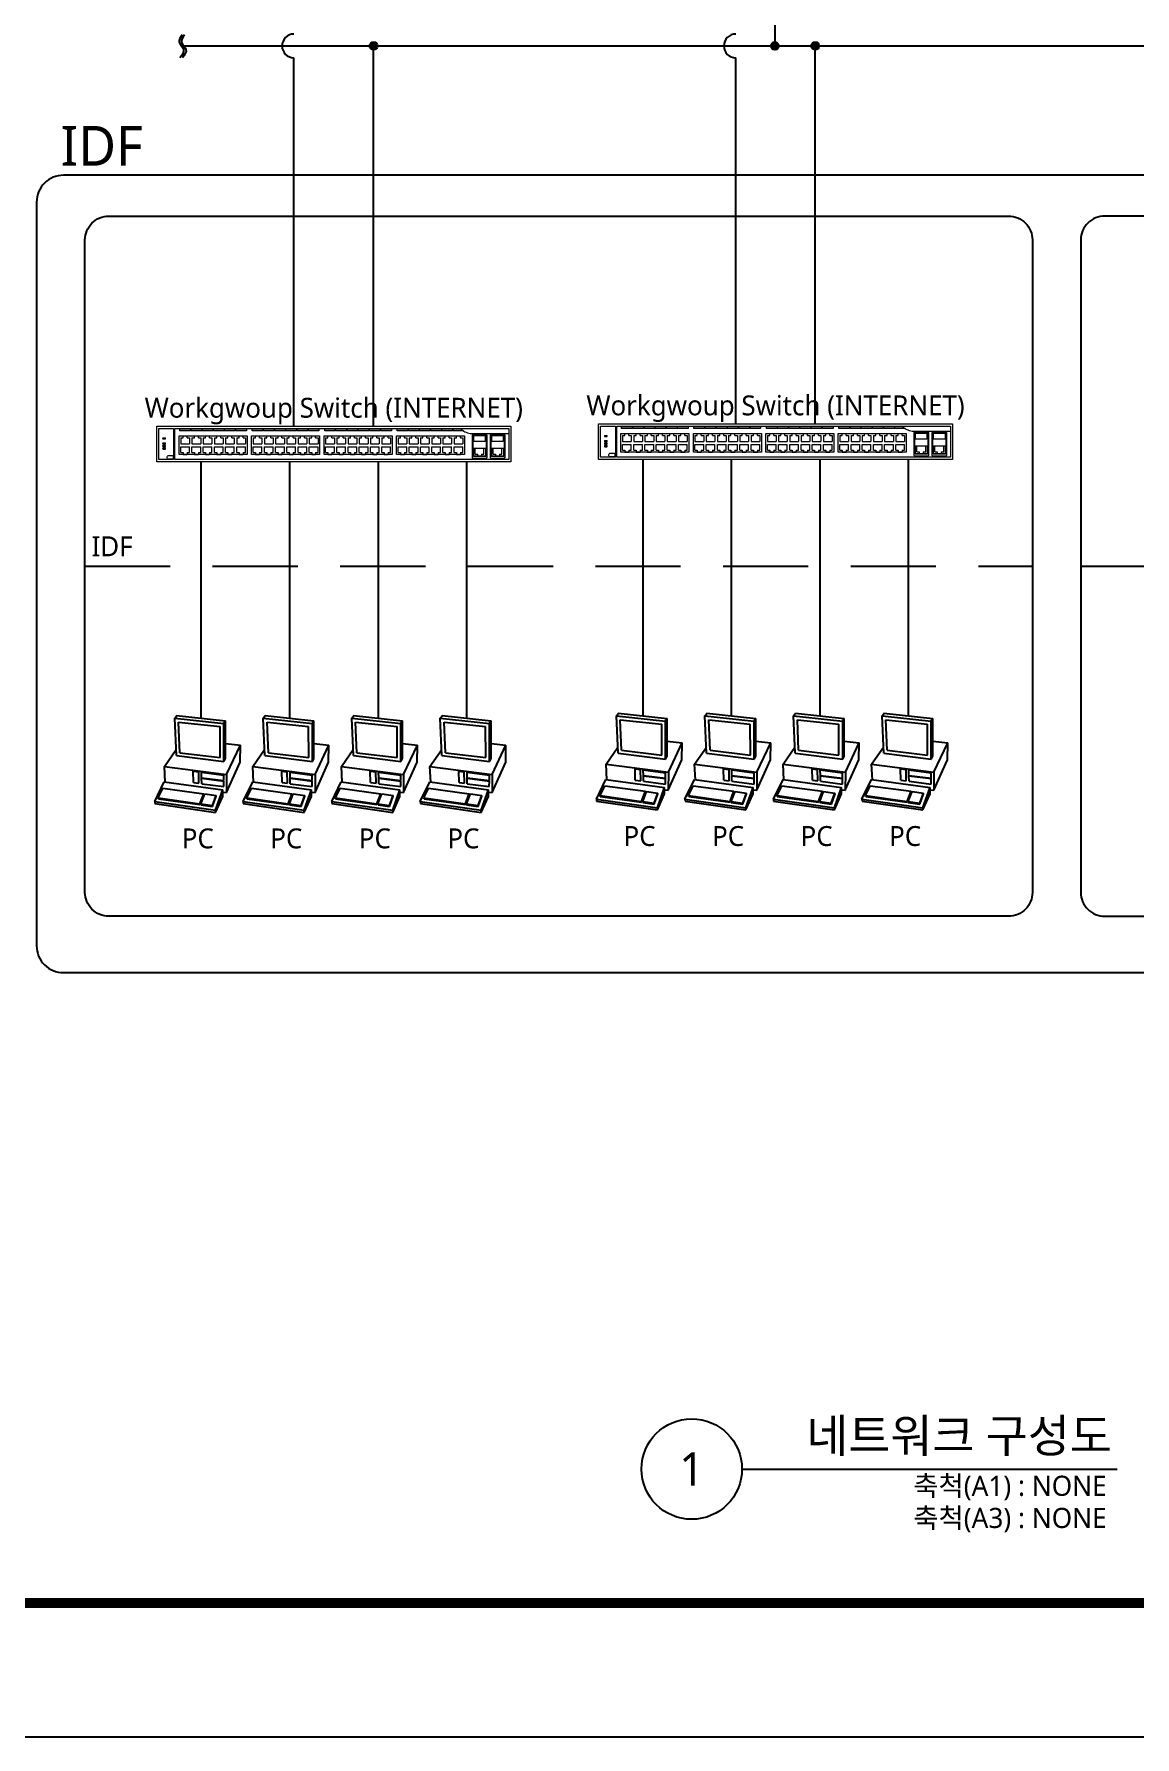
# Model space of a CAD drawing. Header units: millimetres. Extents: x 210250 to 420500, y 0 to 148500.
# Drawn here: x 273667 to 314741, y 0 to 63566 of the extents above; entities that cross this region are included whole.
import ezdxf
from ezdxf.enums import TextEntityAlignment as Align

# ---------------------------------------------------------------- set-up
doc = ezdxf.new("R2010")
doc.units = ezdxf.units.MM
doc.header["$LTSCALE"] = 250
doc.header["$MEASUREMENT"] = 0
doc.linetypes.add('DASHED', pattern=[19.05, 12.7, -6.35])
doc.layers.get('0').update_dxf_attribs({"lineweight": 25})
for name, color, linetype in [('001dmp-FORM', 7, 'Continuous'), ('003dmp-TIT', 2, 'Continuous'), ('N-Equipment', 7, 'Continuous')]:
    doc.layers.add(name, color=color, linetype=linetype)
doc.styles.add('ATTR', font='Dotum.ttf')
doc.styles.add('sukwoo', font='malgun.ttf')

# ---------------------------------------------------------------- blocks, each defined once
blk = doc.blocks.new('FORM_ELEC_SUKWOO$0$')
at = {"layer": '001dmp-FORM', "color": 30}
blk.add_lwpolyline([(161727, 114228), (0, 114228), (0, 0), (161727, 0)], close=True, dxfattribs=at)
at = {"layer": '001dmp-FORM', "const_width": 288}
blk.add_lwpolyline([(5769, 3846), (5769, 110382), (157881, 110382), (157881, 3846)], close=True, dxfattribs=at)
blk = doc.blocks.new('FORM_ELEC_SUKWOO')
at = {"layer": '001dmp-FORM'}
blk.add_blockref('FORM_ELEC_SUKWOO$0$', (12, -1), dxfattribs=at)
blk = doc.blocks.new('CAT2960-48')
at = {"lineweight": 9}
for p, q in [((-214.4, -14.7), (-212.1, -14.7)), ((-214.4, -16.1), (-212.1, -16.1)), ((-214.4, -21.1), (-212.1, -21.1)), ((-192.3, -14.8), (-192.3, -22.3)), ((-192.3, -14.8), (-189.3, -14.8)), ((-189.3, -12.3), (-184.3, -12.3)), ((-189.3, -14.8), (-189.3, -12.3)), ((-184.3, -14.8), (-184.3, -12.3)), ((-184.3, -14.8), (-181.3, -14.8)), ((-181.3, -14.8), (-181.3, -22.3)), ((-178.2, -14.8), (-178.2, -22.3)), ((-178.2, -14.8), (-175.2, -14.8)), ((-175.2, -12.3), (-170.2, -12.3)), ((-175.2, -14.8), (-175.2, -12.3)), ((-170.2, -14.8), (-170.2, -12.3)), ((-170.2, -14.8), (-167.2, -14.8)), ((-167.2, -14.8), (-167.2, -22.3)), ((-164.1, -14.8), (-164.1, -22.3)), ((-164.1, -14.8), (-161.1, -14.8)), ((-161.1, -12.3), (-156.1, -12.3)), ((-161.1, -14.8), (-161.1, -12.3)), ((-156.1, -14.8), (-156.1, -12.3)), ((-156.1, -14.8), (-153.1, -14.8)), ((-153.1, -14.8), (-153.1, -22.3)), ((-150, -14.8), (-150, -22.3)), ((-150, -14.8), (-147, -14.8)), ((-147, -12.3), (-142, -12.3)), ((-147, -14.8), (-147, -12.3)), ((-142, -14.8), (-142, -12.3)), ((-142, -14.8), (-139, -14.8)), ((-139, -14.8), (-139, -22.3)), ((-136, -14.8), (-136, -22.3)), ((-136, -14.8), (-133, -14.8)), ((-133, -12.3), (-128, -12.3)), ((-133, -14.8), (-133, -12.3)), ((-128, -14.8), (-128, -12.3)), ((-128, -14.8), (-125, -14.8)), ((-125, -14.8), (-125, -22.3)), ((-121.9, -14.8), (-121.9, -22.3)), ((-121.9, -14.8), (-118.9, -14.8)), ((-118.9, -12.3), (-113.9, -12.3)), ((-118.9, -14.8), (-118.9, -12.3)), ((-113.9, -14.8), (-113.9, -12.3)), ((-113.9, -14.8), (-110.9, -14.8)), ((-110.9, -14.8), (-110.9, -22.3)), ((-101.3, -14.8), (-101.3, -22.3)), ((-101.3, -14.8), (-98.3, -14.8)), ((-98.3, -12.3), (-93.3, -12.3)), ((-98.3, -14.8), (-98.3, -12.3)), ((-93.3, -14.8), (-93.3, -12.3)), ((-93.3, -14.8), (-90.3, -14.8)), ((-90.3, -14.8), (-90.3, -22.3)), ((-87.2, -14.8), (-87.2, -22.3)), ((-87.2, -14.8), (-84.2, -14.8)), ((-84.2, -12.3), (-79.2, -12.3)), ((-84.2, -14.8), (-84.2, -12.3)), ((-79.2, -14.8), (-79.2, -12.3)), ((-79.2, -14.8), (-76.2, -14.8)), ((-76.2, -14.8), (-76.2, -22.3)), ((-73.1, -14.8), (-73.1, -22.3)), ((-73.1, -14.8), (-70.1, -14.8)), ((-70.1, -12.3), (-65.1, -12.3)), ((-70.1, -14.8), (-70.1, -12.3)), ((-65.1, -14.8), (-65.1, -12.3)), ((-65.1, -14.8), (-62.1, -14.8)), ((-62.1, -14.8), (-62.1, -22.3)), ((-59, -14.8), (-59, -22.3)), ((-59, -14.8), (-56, -14.8)), ((-56, -12.3), (-51, -12.3)), ((-56, -14.8), (-56, -12.3)), ((-51, -14.8), (-51, -12.3)), ((-51, -14.8), (-48, -14.8)), ((-48, -14.8), (-48, -22.3)), ((-44.9, -14.8), (-44.9, -22.3)), ((-44.9, -14.8), (-41.9, -14.8)), ((-41.9, -12.3), (-36.9, -12.3)), ((-41.9, -14.8), (-41.9, -12.3)), ((-36.9, -14.8), (-36.9, -12.3)), ((-36.9, -14.8), (-33.9, -14.8)), ((-33.9, -14.8), (-33.9, -22.3)), ((-30.8, -14.8), (-30.8, -22.3)), ((-30.8, -14.8), (-27.8, -14.8)), ((-27.8, -12.3), (-22.8, -12.3)), ((-27.8, -14.8), (-27.8, -12.3)), ((-22.8, -14.8), (-22.8, -12.3)), ((-22.8, -14.8), (-19.8, -14.8)), ((-19.8, -14.8), (-19.8, -22.3)), ((-10.3, -14.8), (-10.3, -22.3)), ((-10.3, -14.8), (-7.3, -14.8)), ((-7.3, -12.3), (-2.3, -12.3)), ((-7.3, -14.8), (-7.3, -12.3)), ((-2.3, -14.8), (-2.3, -12.3)), ((-2.3, -14.8), (0.7, -14.8)), ((0.7, -14.8), (0.7, -22.3)), ((3.8, -14.8), (3.8, -22.3)), ((3.8, -14.8), (6.8, -14.8)), ((6.8, -12.3), (11.8, -12.3)), ((6.8, -14.8), (6.8, -12.3)), ((11.8, -14.8), (11.8, -12.3)), ((11.8, -14.8), (14.8, -14.8)), ((14.8, -14.8), (14.8, -22.3)), ((17.9, -14.8), (17.9, -22.3)), ((17.9, -14.8), (20.9, -14.8)), ((20.9, -12.3), (25.9, -12.3)), ((20.9, -14.8), (20.9, -12.3)), ((25.9, -14.8), (25.9, -12.3)), ((25.9, -14.8), (28.9, -14.8)), ((28.9, -14.8), (28.9, -22.3)), ((32, -14.8), (32, -22.3)), ((32, -14.8), (35, -14.8)), ((35, -12.3), (40, -12.3)), ((35, -14.8), (35, -12.3)), ((40, -14.8), (40, -12.3)), ((40, -14.8), (43, -14.8)), ((43, -14.8), (43, -22.3)), ((46.1, -14.8), (46.1, -22.3)), ((46.1, -14.8), (49.1, -14.8)), ((49.1, -12.3), (54.1, -12.3)), ((49.1, -14.8), (49.1, -12.3)), ((54.1, -14.8), (54.1, -12.3)), ((54.1, -14.8), (57.1, -14.8)), ((57.1, -14.8), (57.1, -22.3)), ((60.2, -14.8), (60.2, -22.3)), ((60.2, -14.8), (63.2, -14.8)), ((63.2, -12.3), (68.2, -12.3)), ((63.2, -14.8), (63.2, -12.3)), ((68.2, -14.8), (68.2, -12.3)), ((68.2, -14.8), (71.2, -14.8)), ((71.2, -14.8), (71.2, -22.3)), ((80.8, -14.8), (80.8, -22.3)), ((80.8, -14.8), (83.8, -14.8)), ((83.8, -12.3), (88.8, -12.3)), ((83.8, -14.8), (83.8, -12.3)), ((88.8, -14.8), (88.8, -12.3)), ((88.8, -14.8), (91.8, -14.8)), ((91.8, -14.8), (91.8, -22.3)), ((94.9, -14.8), (94.9, -22.3)), ((94.9, -14.8), (97.9, -14.8)), ((97.9, -12.3), (102.9, -12.3)), ((97.9, -14.8), (97.9, -12.3)), ((102.9, -14.8), (102.9, -12.3)), ((102.9, -14.8), (105.9, -14.8)), ((105.9, -14.8), (105.9, -22.3)), ((108.9, -14.8), (108.9, -22.3)), ((108.9, -14.8), (111.9, -14.8)), ((111.9, -12.3), (116.9, -12.3)), ((111.9, -14.8), (111.9, -12.3)), ((116.9, -14.8), (116.9, -12.3)), ((116.9, -14.8), (119.9, -14.8)), ((119.9, -14.8), (119.9, -22.3)), ((123, -14.8), (123, -22.3)), ((123, -14.8), (126, -14.8)), ((126, -12.3), (131, -12.3)), ((126, -14.8), (126, -12.3)), ((131, -14.8), (131, -12.3)), ((131, -14.8), (134, -14.8)), ((134, -14.8), (134, -22.3)), ((137.1, -14.8), (137.1, -22.3)), ((137.1, -14.8), (140.1, -14.8)), ((140.1, -12.3), (145.1, -12.3)), ((140.1, -14.8), (140.1, -12.3)), ((145.1, -14.8), (145.1, -12.3)), ((145.1, -14.8), (148.1, -14.8)), ((148.1, -14.8), (148.1, -22.3)), ((151.2, -14.8), (151.2, -22.3)), ((151.2, -14.8), (154.2, -14.8)), ((154.2, -12.3), (159.2, -12.3)), ((154.2, -14.8), (154.2, -12.3)), ((159.2, -14.8), (159.2, -12.3)), ((159.2, -14.8), (162.2, -14.8)), ((162.2, -14.8), (162.2, -22.3)), ((171.6, -9.3), (219.9, -9.3)), ((-214.4, -22.5), (-212.1, -22.5)), ((-214.4, -24.2), (-212.1, -24.2)), ((-214.4, -25.6), (-212.1, -25.6)), ((-214.4, -27.4), (-212.1, -27.4)), ((-214.4, -28.8), (-212.1, -28.8)), ((-192.3, -22.3), (-181.3, -22.3)), ((-192.3, -22.3), (-181.3, -22.3)), ((-192.3, -25.8), (-181.3, -25.8)), ((-192.3, -33.3), (-192.3, -25.8)), ((-192.3, -25.8), (-181.3, -25.8)), ((-192.3, -33.3), (-189.3, -33.3)), ((-189.3, -33.3), (-189.3, -35.8)), ((-189.3, -35.8), (-184.3, -35.8)), ((-184.3, -33.3), (-181.3, -33.3)), ((-184.3, -33.3), (-184.3, -35.8)), ((-181.3, -33.3), (-181.3, -25.8)), ((-178.2, -22.3), (-167.2, -22.3)), ((-178.2, -22.3), (-167.2, -22.3)), ((-178.2, -25.8), (-167.2, -25.8)), ((-178.2, -33.3), (-178.2, -25.8)), ((-178.2, -25.8), (-167.2, -25.8)), ((-178.2, -33.3), (-175.2, -33.3)), ((-175.2, -33.3), (-175.2, -35.8)), ((-175.2, -35.8), (-170.2, -35.8)), ((-170.2, -33.3), (-167.2, -33.3)), ((-170.2, -33.3), (-170.2, -35.8)), ((-167.2, -33.3), (-167.2, -25.8)), ((-164.1, -22.3), (-153.1, -22.3)), ((-164.1, -22.3), (-153.1, -22.3)), ((-164.1, -25.8), (-153.1, -25.8)), ((-164.1, -33.3), (-164.1, -25.8)), ((-164.1, -25.8), (-153.1, -25.8)), ((-164.1, -33.3), (-161.1, -33.3)), ((-161.1, -33.3), (-161.1, -35.8)), ((-161.1, -35.8), (-156.1, -35.8)), ((-156.1, -33.3), (-153.1, -33.3)), ((-156.1, -33.3), (-156.1, -35.8)), ((-153.1, -33.3), (-153.1, -25.8)), ((-150, -22.3), (-139, -22.3)), ((-150, -22.3), (-139, -22.3)), ((-150, -25.8), (-139, -25.8)), ((-150, -33.3), (-150, -25.8)), ((-150, -25.8), (-139, -25.8)), ((-150, -33.3), (-147, -33.3)), ((-147, -33.3), (-147, -35.8)), ((-147, -35.8), (-142, -35.8)), ((-142, -33.3), (-139, -33.3)), ((-142, -33.3), (-142, -35.8)), ((-139, -33.3), (-139, -25.8)), ((-136, -22.3), (-125, -22.3)), ((-136, -22.3), (-125, -22.3)), ((-136, -25.8), (-125, -25.8)), ((-136, -33.3), (-136, -25.8)), ((-136, -25.8), (-125, -25.8)), ((-136, -33.3), (-133, -33.3)), ((-133, -33.3), (-133, -35.8)), ((-133, -35.8), (-128, -35.8)), ((-128, -33.3), (-125, -33.3)), ((-128, -33.3), (-128, -35.8)), ((-125, -33.3), (-125, -25.8)), ((-121.9, -22.3), (-110.9, -22.3)), ((-121.9, -22.3), (-110.9, -22.3)), ((-121.9, -25.8), (-110.9, -25.8)), ((-121.9, -33.3), (-121.9, -25.8)), ((-121.9, -25.8), (-110.9, -25.8)), ((-121.9, -33.3), (-118.9, -33.3)), ((-118.9, -33.3), (-118.9, -35.8)), ((-118.9, -35.8), (-113.9, -35.8)), ((-113.9, -33.3), (-110.9, -33.3)), ((-113.9, -33.3), (-113.9, -35.8)), ((-110.9, -33.3), (-110.9, -25.8)), ((-101.3, -22.3), (-90.3, -22.3)), ((-101.3, -22.3), (-90.3, -22.3)), ((-101.3, -25.8), (-90.3, -25.8)), ((-101.3, -33.3), (-101.3, -25.8)), ((-101.3, -25.8), (-90.3, -25.8)), ((-101.3, -33.3), (-98.3, -33.3)), ((-98.3, -33.3), (-98.3, -35.8)), ((-98.3, -35.8), (-93.3, -35.8)), ((-93.3, -33.3), (-90.3, -33.3)), ((-93.3, -33.3), (-93.3, -35.8)), ((-90.3, -33.3), (-90.3, -25.8)), ((-87.2, -22.3), (-76.2, -22.3)), ((-87.2, -22.3), (-76.2, -22.3)), ((-87.2, -25.8), (-76.2, -25.8)), ((-87.2, -33.3), (-87.2, -25.8)), ((-87.2, -25.8), (-76.2, -25.8)), ((-87.2, -33.3), (-84.2, -33.3)), ((-84.2, -33.3), (-84.2, -35.8)), ((-84.2, -35.8), (-79.2, -35.8)), ((-79.2, -33.3), (-76.2, -33.3)), ((-79.2, -33.3), (-79.2, -35.8)), ((-76.2, -33.3), (-76.2, -25.8)), ((-73.1, -22.3), (-62.1, -22.3)), ((-73.1, -22.3), (-62.1, -22.3)), ((-73.1, -25.8), (-62.1, -25.8)), ((-73.1, -33.3), (-73.1, -25.8)), ((-73.1, -25.8), (-62.1, -25.8)), ((-73.1, -33.3), (-70.1, -33.3)), ((-70.1, -33.3), (-70.1, -35.8)), ((-70.1, -35.8), (-65.1, -35.8)), ((-65.1, -33.3), (-62.1, -33.3)), ((-65.1, -33.3), (-65.1, -35.8)), ((-62.1, -33.3), (-62.1, -25.8)), ((-59, -22.3), (-48, -22.3)), ((-59, -22.3), (-48, -22.3)), ((-59, -25.8), (-48, -25.8)), ((-59, -33.3), (-59, -25.8)), ((-59, -25.8), (-48, -25.8)), ((-59, -33.3), (-56, -33.3)), ((-56, -33.3), (-56, -35.8)), ((-56, -35.8), (-51, -35.8)), ((-51, -33.3), (-48, -33.3)), ((-51, -33.3), (-51, -35.8)), ((-48, -33.3), (-48, -25.8)), ((-44.9, -22.3), (-33.9, -22.3)), ((-44.9, -22.3), (-33.9, -22.3)), ((-44.9, -25.8), (-33.9, -25.8)), ((-44.9, -33.3), (-44.9, -25.8)), ((-44.9, -25.8), (-33.9, -25.8)), ((-44.9, -33.3), (-41.9, -33.3)), ((-41.9, -33.3), (-41.9, -35.8)), ((-41.9, -35.8), (-36.9, -35.8)), ((-36.9, -33.3), (-33.9, -33.3)), ((-36.9, -33.3), (-36.9, -35.8)), ((-33.9, -33.3), (-33.9, -25.8)), ((-30.8, -22.3), (-19.8, -22.3)), ((-30.8, -22.3), (-19.8, -22.3)), ((-30.8, -25.8), (-19.8, -25.8)), ((-30.8, -33.3), (-30.8, -25.8)), ((-30.8, -25.8), (-19.8, -25.8)), ((-30.8, -33.3), (-27.8, -33.3)), ((-27.8, -33.3), (-27.8, -35.8)), ((-27.8, -35.8), (-22.8, -35.8)), ((-22.8, -33.3), (-19.8, -33.3)), ((-22.8, -33.3), (-22.8, -35.8)), ((-19.8, -33.3), (-19.8, -25.8)), ((-10.3, -22.3), (0.7, -22.3)), ((-10.3, -22.3), (0.7, -22.3)), ((-10.3, -25.8), (0.7, -25.8)), ((-10.3, -33.3), (-10.3, -25.8)), ((-10.3, -25.8), (0.7, -25.8)), ((-10.3, -33.3), (-7.3, -33.3)), ((-7.3, -33.3), (-7.3, -35.8)), ((-7.3, -35.8), (-2.3, -35.8)), ((-2.3, -33.3), (0.7, -33.3)), ((-2.3, -33.3), (-2.3, -35.8)), ((0.7, -33.3), (0.7, -25.8)), ((3.8, -22.3), (14.8, -22.3)), ((3.8, -22.3), (14.8, -22.3)), ((3.8, -25.8), (14.8, -25.8)), ((3.8, -33.3), (3.8, -25.8)), ((3.8, -25.8), (14.8, -25.8)), ((3.8, -33.3), (6.8, -33.3)), ((6.8, -33.3), (6.8, -35.8)), ((6.8, -35.8), (11.8, -35.8)), ((11.8, -33.3), (14.8, -33.3)), ((11.8, -33.3), (11.8, -35.8)), ((14.8, -33.3), (14.8, -25.8)), ((17.9, -22.3), (28.9, -22.3)), ((17.9, -22.3), (28.9, -22.3)), ((17.9, -25.8), (28.9, -25.8)), ((17.9, -33.3), (17.9, -25.8)), ((17.9, -25.8), (28.9, -25.8)), ((17.9, -33.3), (20.9, -33.3)), ((20.9, -33.3), (20.9, -35.8)), ((20.9, -35.8), (25.9, -35.8)), ((25.9, -33.3), (28.9, -33.3)), ((25.9, -33.3), (25.9, -35.8)), ((28.9, -33.3), (28.9, -25.8)), ((32, -22.3), (43, -22.3)), ((32, -22.3), (43, -22.3)), ((32, -25.8), (43, -25.8)), ((32, -33.3), (32, -25.8)), ((32, -25.8), (43, -25.8)), ((32, -33.3), (35, -33.3)), ((35, -33.3), (35, -35.8)), ((35, -35.8), (40, -35.8)), ((40, -33.3), (43, -33.3)), ((40, -33.3), (40, -35.8)), ((43, -33.3), (43, -25.8)), ((46.1, -22.3), (57.1, -22.3)), ((46.1, -22.3), (57.1, -22.3)), ((46.1, -25.8), (57.1, -25.8)), ((46.1, -33.3), (46.1, -25.8)), ((46.1, -25.8), (57.1, -25.8)), ((46.1, -33.3), (49.1, -33.3)), ((49.1, -33.3), (49.1, -35.8)), ((49.1, -35.8), (54.1, -35.8)), ((54.1, -33.3), (57.1, -33.3)), ((54.1, -33.3), (54.1, -35.8)), ((57.1, -33.3), (57.1, -25.8)), ((60.2, -22.3), (71.2, -22.3)), ((60.2, -22.3), (71.2, -22.3)), ((60.2, -25.8), (71.2, -25.8)), ((60.2, -33.3), (60.2, -25.8)), ((60.2, -25.8), (71.2, -25.8)), ((60.2, -33.3), (63.2, -33.3)), ((63.2, -33.3), (63.2, -35.8)), ((63.2, -35.8), (68.2, -35.8)), ((68.2, -33.3), (71.2, -33.3)), ((68.2, -33.3), (68.2, -35.8)), ((71.2, -33.3), (71.2, -25.8)), ((80.8, -22.3), (91.8, -22.3)), ((80.8, -22.3), (91.8, -22.3)), ((80.8, -25.8), (91.8, -25.8)), ((80.8, -33.3), (80.8, -25.8)), ((80.8, -25.8), (91.8, -25.8)), ((80.8, -33.3), (83.8, -33.3)), ((83.8, -33.3), (83.8, -35.8)), ((83.8, -35.8), (88.8, -35.8)), ((88.8, -33.3), (91.8, -33.3)), ((88.8, -33.3), (88.8, -35.8)), ((91.8, -33.3), (91.8, -25.8)), ((94.9, -22.3), (105.9, -22.3)), ((94.9, -22.3), (105.9, -22.3)), ((94.9, -25.8), (105.9, -25.8)), ((94.9, -33.3), (94.9, -25.8)), ((94.9, -25.8), (105.9, -25.8)), ((94.9, -33.3), (97.9, -33.3)), ((97.9, -33.3), (97.9, -35.8)), ((97.9, -35.8), (102.9, -35.8)), ((102.9, -33.3), (105.9, -33.3)), ((102.9, -33.3), (102.9, -35.8)), ((105.9, -33.3), (105.9, -25.8)), ((108.9, -22.3), (119.9, -22.3)), ((108.9, -22.3), (119.9, -22.3)), ((108.9, -25.8), (119.9, -25.8)), ((108.9, -33.3), (108.9, -25.8)), ((108.9, -25.8), (119.9, -25.8)), ((108.9, -33.3), (111.9, -33.3)), ((111.9, -33.3), (111.9, -35.8)), ((111.9, -35.8), (116.9, -35.8)), ((116.9, -33.3), (119.9, -33.3)), ((116.9, -33.3), (116.9, -35.8)), ((119.9, -33.3), (119.9, -25.8)), ((123, -22.3), (134, -22.3)), ((123, -22.3), (134, -22.3)), ((123, -25.8), (134, -25.8)), ((123, -33.3), (123, -25.8)), ((123, -25.8), (134, -25.8)), ((123, -33.3), (126, -33.3)), ((126, -33.3), (126, -35.8)), ((126, -35.8), (131, -35.8)), ((131, -33.3), (134, -33.3)), ((131, -33.3), (131, -35.8)), ((134, -33.3), (134, -25.8)), ((137.1, -22.3), (148.1, -22.3)), ((137.1, -22.3), (148.1, -22.3)), ((137.1, -25.8), (148.1, -25.8)), ((137.1, -33.3), (137.1, -25.8)), ((137.1, -25.8), (148.1, -25.8)), ((137.1, -33.3), (140.1, -33.3)), ((140.1, -33.3), (140.1, -35.8)), ((140.1, -35.8), (145.1, -35.8)), ((145.1, -33.3), (148.1, -33.3)), ((145.1, -33.3), (145.1, -35.8)), ((148.1, -33.3), (148.1, -25.8)), ((151.2, -22.3), (162.2, -22.3)), ((151.2, -22.3), (162.2, -22.3)), ((151.2, -25.8), (162.2, -25.8)), ((151.2, -33.3), (151.2, -25.8)), ((151.2, -25.8), (162.2, -25.8)), ((151.2, -33.3), (154.2, -33.3)), ((154.2, -33.3), (154.2, -35.8)), ((154.2, -35.8), (159.2, -35.8)), ((159.2, -33.3), (162.2, -33.3)), ((159.2, -33.3), (159.2, -35.8)), ((162.2, -33.3), (162.2, -25.8)), ((177.7, -27.7), (188.7, -27.7)), ((177.7, -35.2), (177.7, -27.7)), ((177.7, -27.7), (188.7, -27.7)), ((177.7, -35.2), (180.7, -35.2)), ((180.7, -35.2), (180.7, -37.7)), ((180.7, -37.7), (185.7, -37.7)), ((185.7, -35.2), (188.7, -35.2)), ((185.7, -35.2), (185.7, -37.7)), ((188.7, -35.2), (188.7, -27.7)), ((200.3, -27.7), (211.3, -27.7)), ((200.3, -35.2), (200.3, -27.7)), ((200.3, -27.7), (211.3, -27.7)), ((200.3, -35.2), (203.3, -35.2)), ((203.3, -35.2), (203.3, -37.7)), ((203.3, -37.7), (208.3, -37.7)), ((208.3, -35.2), (211.3, -35.2)), ((208.3, -35.2), (208.3, -37.7)), ((211.3, -35.2), (211.3, -27.7))]:
    blk.add_line(p, q, dxfattribs=at)
for points in [[(-222.5, 0), (222.5, 0), (222.5, -45), (-222.5, -45)], [(-219.9, -3), (-201.3, -3), (-201.3, -42.1), (-219.9, -42.1)], [(-199.6, -3), (219.9, -3), (219.9, -42), (-199.6, -42)], [(-194.4, -12.3), (-108.8, -12.3), (-108.8, -35.8), (-194.4, -35.8)], [(-193.5, -3.5), (-180.1, -3.5), (-180.1, -5.8), (-193.5, -5.8)], [(-179.4, -3.5), (-166, -3.5), (-166, -5.8), (-179.4, -5.8)], [(-165.3, -3.5), (-151.9, -3.5), (-151.9, -5.8), (-165.3, -5.8)], [(-151.2, -3.5), (-137.8, -3.5), (-137.8, -5.8), (-151.2, -5.8)], [(-137.2, -3.5), (-123.8, -3.5), (-123.8, -5.8), (-137.2, -5.8)], [(-123.1, -3.5), (-109.7, -3.5), (-109.7, -5.8), (-123.1, -5.8)], [(-103.3, -12.3), (-17.8, -12.3), (-17.8, -35.8), (-103.3, -35.8)], [(-102.5, -3.5), (-89.1, -3.5), (-89.1, -5.8), (-102.5, -5.8)], [(-88.4, -3.5), (-75, -3.5), (-75, -5.8), (-88.4, -5.8)], [(-74.3, -3.5), (-60.9, -3.5), (-60.9, -5.8), (-74.3, -5.8)], [(-60.2, -3.5), (-46.8, -3.5), (-46.8, -5.8), (-60.2, -5.8)], [(-46.1, -3.5), (-32.7, -3.5), (-32.7, -5.8), (-46.1, -5.8)], [(-32, -3.5), (-18.7, -3.5), (-18.7, -5.8), (-32, -5.8)], [(-12.3, -12.3), (73.2, -12.3), (73.2, -35.8), (-12.3, -35.8)], [(-11.4, -3.5), (1.9, -3.5), (1.9, -5.8), (-11.4, -5.8)], [(2.6, -3.5), (16, -3.5), (16, -5.8), (2.6, -5.8)], [(16.7, -3.5), (30.1, -3.5), (30.1, -5.8), (16.7, -5.8)], [(30.8, -3.5), (44.2, -3.5), (44.2, -5.8), (30.8, -5.8)], [(44.9, -3.5), (58.3, -3.5), (58.3, -5.8), (44.9, -5.8)], [(59, -3.5), (72.4, -3.5), (72.4, -5.8), (59, -5.8)], [(78.7, -12.3), (164.3, -12.3), (164.3, -35.8), (78.7, -35.8)], [(79.6, -3.5), (93, -3.5), (93, -5.8), (79.6, -5.8)], [(93.7, -3.5), (107.1, -3.5), (107.1, -5.8), (93.7, -5.8)], [(107.7, -3.5), (121.1, -3.5), (121.1, -5.8), (107.7, -5.8)], [(121.8, -3.5), (135.2, -3.5), (135.2, -5.8), (121.8, -5.8)], [(135.9, -3.5), (149.3, -3.5), (149.3, -5.8), (135.9, -5.8)], [(175.9, -11.6), (190.3, -11.6), (190.3, -19.3), (175.9, -19.3)], [(198.5, -11.6), (213, -11.6), (213, -19.3), (198.5, -19.3)], [(175.9, -27.5), (190.5, -27.5), (190.5, -37.7), (175.9, -37.7)], [(198.5, -27.5), (213.1, -27.5), (213.1, -37.7), (198.5, -37.7)]]:
    blk.add_lwpolyline(points, close=True, dxfattribs=at)
blk.add_lwpolyline([(162.9, -5.8), (150, -5.8), (150, -3.5), (159.6, -3.5)], dxfattribs=at)
for points in [[(175.2, -10.5), (191.3, -10.5, -0.414214), (192.2, -11.4), (192.2, -39.6, -0.414214), (191.3, -40.5), (175.2, -40.5, -0.414214), (174.2, -39.6), (174.2, -11.4, -0.414214)], [(175.9, -11.4), (190.6, -11.4, -0.414214), (191.3, -12.1), (191.3, -37.4, -0.414214), (190.6, -38.1), (175.9, -38.1, -0.414214), (175.2, -37.4), (175.2, -12.1, -0.414214)], [(197.8, -10.5), (213.9, -10.5, -0.414214), (214.8, -11.4), (214.8, -39.6, -0.414214), (213.9, -40.5), (197.8, -40.5, -0.414214), (196.9, -39.6), (196.9, -11.4, -0.414214)], [(198.5, -11.4), (213.2, -11.4, -0.414214), (213.9, -12.1), (213.9, -37.4, -0.414214), (213.2, -38.1), (198.5, -38.1, -0.414214), (197.8, -37.4), (197.8, -12.1, -0.414214)], [(-203.6, -41.6), (-207.4, -41.6, -0.414214), (-209.3, -39.8), (-209.3, -38.6, -0.414214), (-207.4, -36.7), (-203.6, -36.7, -0.414214), (-201.8, -38.6), (-201.8, -39.8, -0.414214)]]:
    blk.add_lwpolyline(points, format="xyb", close=True, dxfattribs=at)
for centre, radius, start, end in [((-214.4, -15.4), 0.683, 90, 270), ((-214.4, -21.8), 0.683, 90, 270), ((-212.1, -15.4), 0.683, 270, 90), ((-212.1, -21.8), 0.683, 270, 90), ((178, 19.3), 29.4, 229.4092, 257.3903), ((-214.4, -24.9), 0.683, 90, 270), ((-214.4, -28.1), 0.683, 90, 270), ((-212.1, -24.9), 0.683, 270, 90), ((-212.1, -28.1), 0.683, 270, 90)]:
    blk.add_arc(centre, radius, start, end, dxfattribs=at)
blk = doc.blocks.new('Personal Computer 3D View')
for p, q in [((5.01, 21.51), (5.53, 22.18)), ((5.42, 12.09), (5.01, 21.51)), ((5.01, 21.51), (17.37, 20.16)), ((5.47, 22.19), (17.76, 20.85)), ((6.29, 12.81), (5.98, 20.52)), ((5.98, 20.52), (16.4, 19.37)), ((16.43, 11.56), (16.4, 19.37)), ((17.37, 20.16), (17.76, 20.85)), ((17.37, 10.6), (17.37, 20.16)), ((17.76, 11.38), (17.76, 20.85)), ((2.4, 9.3), (5.36, 13.6)), ((17.76, 15.12), (21.52, 14.69)), ((18.05, 7.31), (21.52, 14.69)), ((21.44, 10.46), (21.52, 14.69)), ((2.6, 5.41), (2.4, 9.3)), ((2.4, 9.3), (18.05, 7.31)), ((5.42, 12.09), (17.37, 10.6)), ((6.29, 12.81), (16.43, 11.56)), ((17.37, 10.6), (17.76, 11.38)), ((18.02, 2.77), (21.44, 10.46)), ((-0.03, 0.5), (2.37, 5.44)), ((2.37, 5.44), (17.11, 3.47)), ((9.74, 5.29), (9.67, 8.17)), ((9.67, 8.17), (11.05, 7.99)), ((9.74, 5.29), (11.11, 5.11)), ((11.11, 5.11), (11.05, 7.99)), ((11.77, 6.5), (11.74, 7.91)), ((11.74, 7.91), (17.34, 7.19)), ((11.77, 6.5), (17.34, 5.78)), ((11.79, 5.02), (11.77, 6.42)), ((11.77, 6.42), (17.34, 5.69)), ((11.79, 5.02), (17.33, 4.29)), ((17.33, 4.29), (17.34, 5.69)), ((17.34, 5.78), (17.34, 7.19)), ((18.05, 7.31), (18.02, 2.77)), ((-0.03, 0.5), (0, 0)), ((-0.03, 0.5), (15.3, -1.68)), ((0, 0), (15.3, -2.19)), ((0.88, 1.44), (2.06, 3.89)), ((0.92, 1.23), (0.88, 1.44)), ((0.88, 1.44), (11.31, -0.02)), ((0.92, 1.23), (11.33, -0.24)), ((2.06, 3.89), (12.29, 2.5)), ((11.31, -0.02), (12.29, 2.5)), ((11.33, -0.24), (12.31, 2.28)), ((11.6, -0.06), (12.57, 2.46)), ((12.31, 2.28), (12.29, 2.5)), ((12.57, 2.46), (15.42, 2.07)), ((14.5, -0.47), (15.42, 2.07)), ((14.52, -0.69), (15.44, 1.86)), ((15.3, -1.68), (17.11, 3.47)), ((15.3, -2.19), (17.1, 1.83)), ((15.44, 1.86), (15.42, 2.07)), ((17.1, 1.83), (17.11, 3.47)), ((17.11, 2.89), (18.02, 2.77)), ((11.33, -0.24), (11.31, -0.02)), ((11.61, -0.28), (11.6, -0.06)), ((11.6, -0.06), (14.5, -0.47)), ((11.61, -0.28), (14.52, -0.69)), ((14.52, -0.69), (14.5, -0.47)), ((15.3, -2.19), (15.3, -1.68))]:
    blk.add_line(p, q)
at = {"style": 'ATTR', "width": 0.8, "flags": 9}
blk.add_attdef('ESTCODE', (0, 0), '', height=0.00643, dxfattribs=at)

msp = doc.modelspace()

# ---------------------------------------------------------------- hatches: boundary and pattern name
h = msp.add_hatch(color=1)
h.dxf.hatch_style = 1
h.paths.add_polyline_path([(286483, 63121, 1), (286186, 63121, 1)])
h = msp.add_hatch(color=1)
h.dxf.hatch_style = 1
h.paths.add_polyline_path([(301454, 63121, 1), (301157, 63121, 1)])
h = msp.add_hatch(color=1)
h.dxf.hatch_style = 1
h.paths.add_polyline_path([(302965, 63121, 1), (302668, 63121, 1)])

# ---------------------------------------------------------------- linework, layer by layer
at = {"color": 1}
for p, q in [((301306, 65644), (301306, 63121)), ((279257, 63121), (344382, 63121)), ((286334, 48929), (286334, 63121)), ((302816, 49017), (302816, 63121)), ((283365, 48929), (283365, 62675)), ((299847, 49017), (299847, 62675))]:
    msp.add_line(p, q, dxfattribs=at)
at = {"color": 5}
for p, q in [((296378, 47681), (296378, 38121)), ((299680, 47681), (299680, 38121)), ((302983, 47681), (302983, 38121)), ((306286, 47681), (306286, 38121)), ((279895, 47593), (279895, 38033)), ((283198, 47593), (283198, 38033)), ((286501, 47593), (286501, 38033)), ((289804, 47593), (289804, 38033))]:
    msp.add_line(p, q, dxfattribs=at)
at = {"linetype": 'DASHED'}
for p, q in [((275567, 43703), (310917, 43703)), ((312722, 43703), (348072, 43703))]:
    msp.add_line(p, q, dxfattribs=at)
at = {"color": 4}
msp.add_lwpolyline([(274759, 28530), (349049, 28530, 0.414214), (350049, 29530), (350049, 57296, 0.414214), (349049, 58296), (274759, 58296, 0.414214), (273759, 57296), (273759, 29530, 0.414214)], format="xyb", close=True, dxfattribs=at)
at = {"color": 3}
msp.add_lwpolyline([(276458, 56770), (310026, 56770, -0.414214), (310917, 55879), (310917, 31527, -0.414214), (310026, 30637), (276458, 30637, -0.414214), (275567, 31527), (275567, 55879, -0.414214)], format="xyb", close=True, dxfattribs=at)
at = {"color": 2}
msp.add_lwpolyline([(347181, 56770), (313613, 56770, 0.414214), (312722, 55879), (312722, 31527, 0.414214), (313613, 30637), (347181, 30637, 0.414214), (348072, 31527), (348072, 55879, 0.414214)], format="xyb", close=True, dxfattribs=at)
at = {"color": 1}
for centre in [(286334, 63121), (301306, 63121), (302816, 63121)]:
    msp.add_circle(centre, 148, dxfattribs=at)
for centre in [(283365, 63121), (299847, 63121)]:
    msp.add_arc(centre, 445, 90, 270, dxfattribs=at)
for points in [[(279188, 63536), (279080, 63262), (279246, 62987), (279111, 62681)], [(279278, 63536), (279169, 63262), (279335, 62987), (279201, 62681)]]:
    msp.add_spline(points, degree=3)
at = {"layer": '003dmp-TIT'}
msp.add_line((300080, 10000), (314083, 10000), dxfattribs=at)
msp.add_circle((298205, 10000), 1875, dxfattribs=at)

# ---------------------------------------------------------------- block references
at = {"color": 4, "xscale": 1.300026814116267, "yscale": 1.300026814116267, "zscale": 1.300026814116267}
msp.add_blockref('FORM_ELEC_SUKWOO', (210234, 1), dxfattribs=at)
at = {"lineweight": 9, "xscale": 148.4482758317608, "yscale": 148.4482758317608, "zscale": 148.4482758317608}
for p in [(294653, 34927), (297956, 34927), (301259, 34927), (304562, 34927), (278171, 34839), (281474, 34839), (284777, 34839), (288080, 34839)]:
    msp.add_blockref('Personal Computer 3D View', p, dxfattribs=at)
at = {"layer": 'N-Equipment', "lineweight": 9, "xscale": 29.68965516635217, "yscale": 29.68965516635217, "zscale": 29.68965516635217}
for p in [(301332, 49017), (284850, 48929)]:
    msp.add_blockref('CAT2960-48', p, dxfattribs=at)

# ---------------------------------------------------------------- texts
at = {"layer": '003dmp-TIT', "style": 'sukwoo'}
msp.add_text('네트워크 구성도', height=1250, dxfattribs=at).set_placement((313882, 10250), align=Align.BOTTOM_RIGHT)
msp.add_text('1', height=1250, dxfattribs=at).set_placement((298205, 10000), align=Align.MIDDLE_CENTER)
at = {"layer": '003dmp-TIT', "color": 3, "style": 'sukwoo'}
for s, p in [('축척(A1) : NONE', (313685, 9750)), ('축척(A3) : NONE', (313685, 8550))]:
    msp.add_text(s, height=750, dxfattribs=at).set_placement(p, align=Align.TOP_RIGHT)
at = {"layer": 'N-Equipment', "style": 'sukwoo'}
msp.add_text('IDF', height=1484.5, dxfattribs=at).set_placement((274660, 58650))
for s, height, p in [('Workgwoup Switch (INTERNET)', 742.24, (284850, 49617)), ('Workgwoup Switch (INTERNET)', 742.24, (301332, 49705)), ('IDF', 742.2, (276577, 44443)), ('PC', 742.2, (279775, 33542)), ('PC', 742.2, (283078, 33542)), ('PC', 742.2, (286381, 33542)), ('PC', 742.2, (289684, 33542)), ('PC', 742.2, (296258, 33630)), ('PC', 742.2, (299561, 33630)), ('PC', 742.2, (302864, 33630)), ('PC', 742.2, (306167, 33630))]:
    msp.add_text(s, height=height, dxfattribs=at).set_placement(p, align=Align.MIDDLE_CENTER)

doc.saveas('drawing.dxf')
